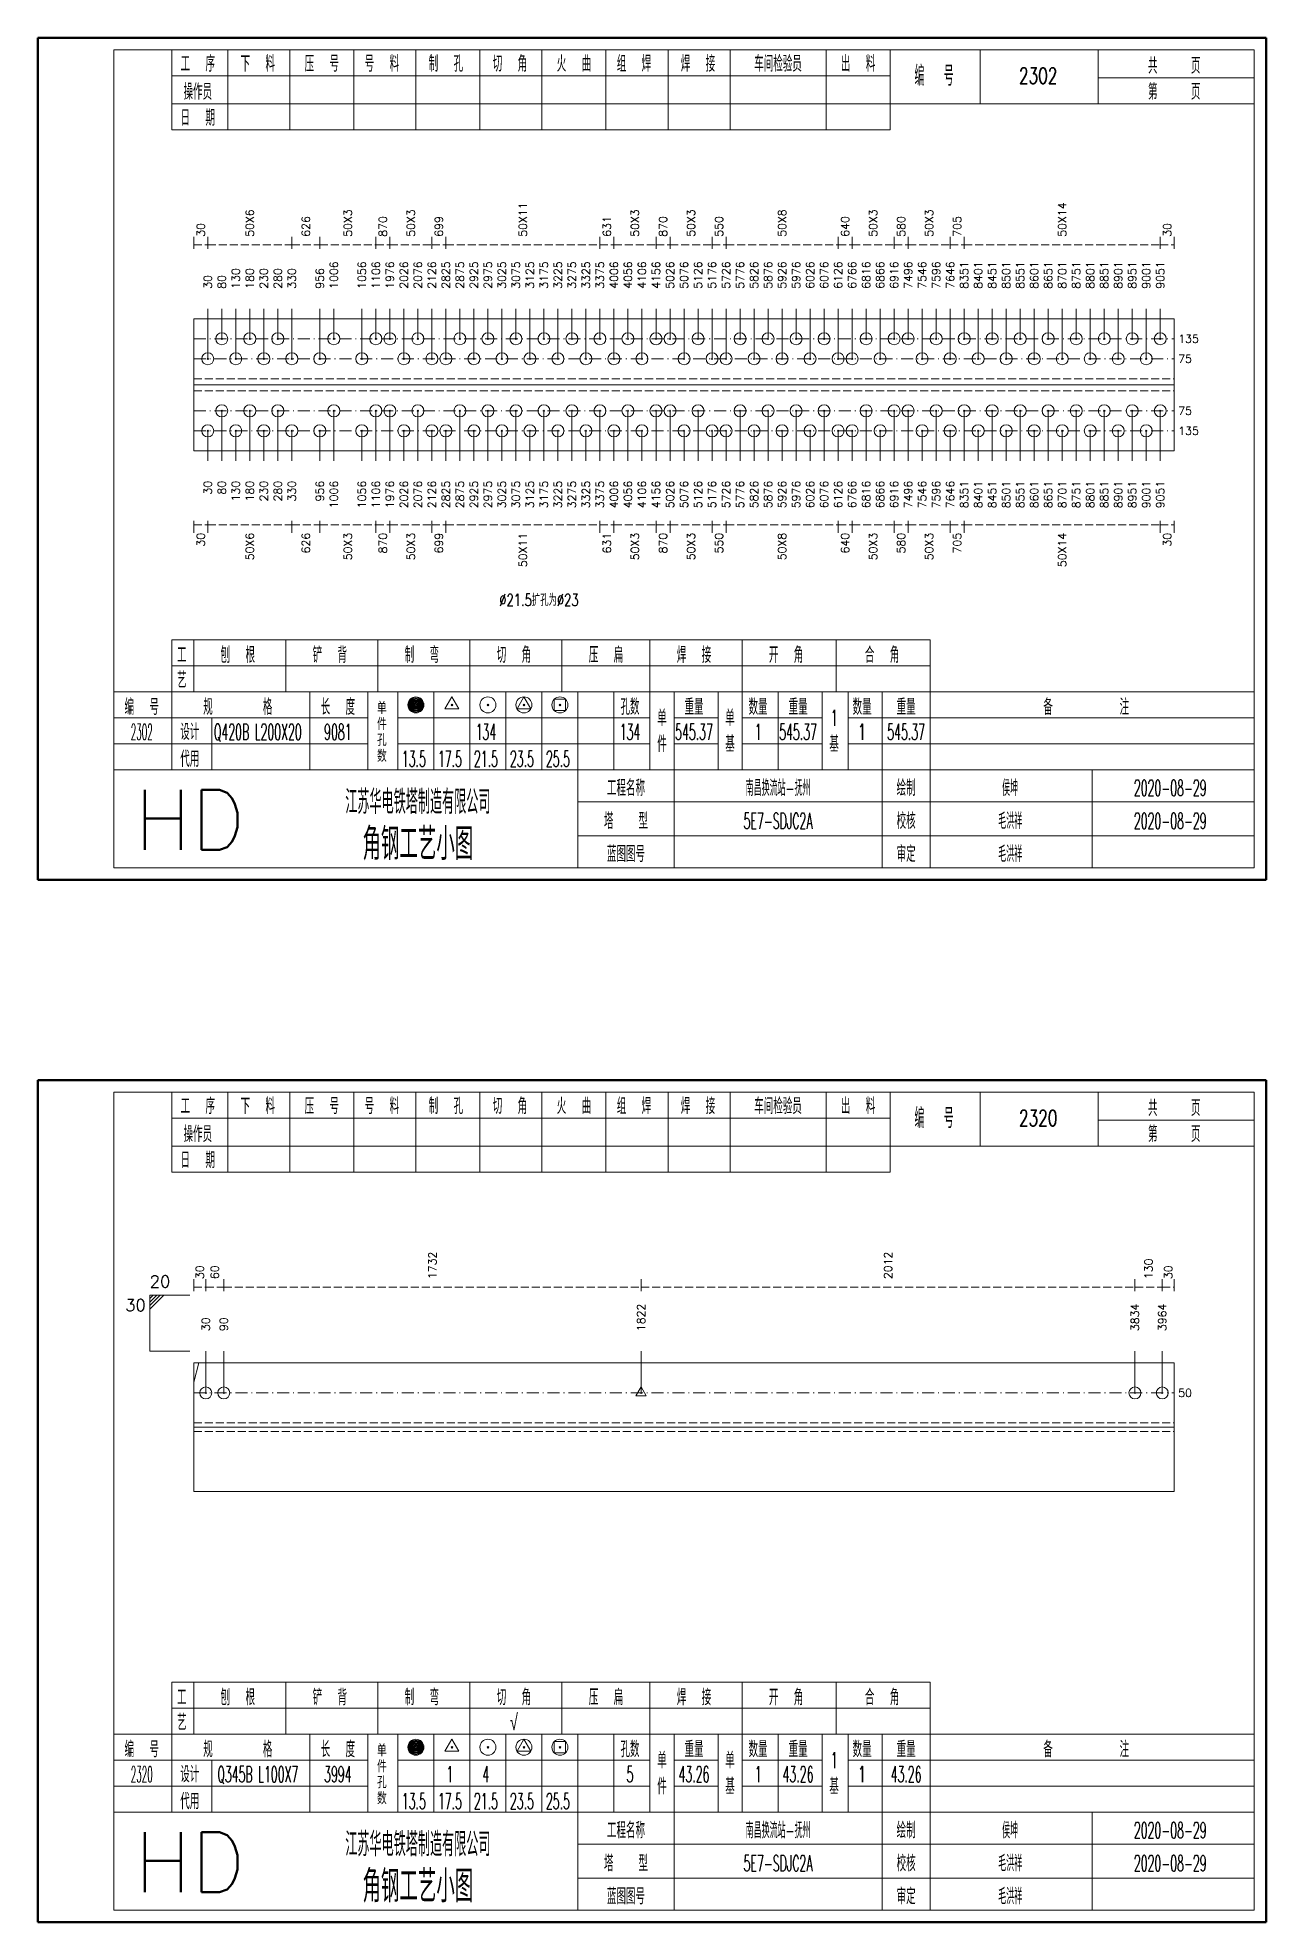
# Model space of a CAD drawing. Extents: x 0 to 5305, y 0 to 1513.
# Drawn here: x 714 to 1021, y 260.5 to 731.5 of the extents above; entities that cross this region are included whole.
import ezdxf
from ezdxf.enums import TextEntityAlignment as Align

# ---------------------------------------------------------------- set-up
doc = ezdxf.new("R2010")
doc.units = 0
doc.header["$MEASUREMENT"] = 0
doc.linetypes.add('一点画线', pattern=[5.2, 3, -1, 0.2, -1])
doc.linetypes.add('虚线', pattern=[2.75, 2, -0.75])
doc.layers.get('0').update_dxf_attribs({"linetype": 'CONTINUOUS', "lineweight": 25})
doc.layers.add('1', color=7, linetype='CONTINUOUS', lineweight=25)
doc.layers.add('4', color=7, linetype='CONTINUOUS', lineweight=25)
doc.styles.get("Standard").update_dxf_attribs({"font": 'simplex.shx', "width": 0.7, "height": 3, "bigfont": 'gbhzfs.shx'})

msp = doc.modelspace()

# ---------------------------------------------------------------- linework, layer by layer
at = {"color": 8, "linetype": 'Continuous', "lineweight": 9}
for p, q in [((753, 678.75), (753, 681.75)), ((756.5, 678.75), (756.5, 681.75)), ((756.5, 678.75), (756.5, 681.75)), ((777.5, 678.75), (777.5, 681.75)), ((777.5, 678.75), (777.5, 681.75)), ((784.5, 678.75), (784.5, 681.75)), ((784.5, 678.75), (784.5, 681.75)), ((798.5, 678.75), (798.5, 681.75)), ((798.5, 678.75), (798.5, 681.75)), ((802, 678.75), (802, 681.75)), ((802, 678.75), (802, 681.75)), ((812.5, 678.75), (812.5, 681.75)), ((812.5, 678.75), (812.5, 681.75)), ((816, 678.75), (816, 681.75)), ((816, 678.75), (816, 681.75)), ((854.5, 678.75), (854.5, 681.75)), ((854.5, 678.75), (854.5, 681.75)), ((858, 678.75), (858, 681.75)), ((858, 678.75), (858, 681.75)), ((868.5, 678.75), (868.5, 681.75)), ((868.5, 678.75), (868.5, 681.75)), ((872, 678.75), (872, 681.75)), ((872, 678.75), (872, 681.75)), ((882.5, 678.75), (882.5, 681.75)), ((882.5, 678.75), (882.5, 681.75)), ((886, 678.75), (886, 681.75)), ((886, 678.75), (886, 681.75)), ((914, 678.75), (914, 681.75)), ((914, 678.75), (914, 681.75)), ((917.5, 678.75), (917.5, 681.75)), ((917.5, 678.75), (917.5, 681.75)), ((928, 678.75), (928, 681.75)), ((928, 678.75), (928, 681.75)), ((931.5, 678.75), (931.5, 681.75)), ((931.5, 678.75), (931.5, 681.75)), ((942, 678.75), (942, 681.75)), ((942, 678.75), (942, 681.75)), ((945.5, 678.75), (945.5, 681.75)), ((945.5, 678.75), (945.5, 681.75)), ((994.5, 678.75), (994.5, 681.75)), ((994.5, 678.75), (994.5, 681.75)), ((998, 678.75), (998, 681.75)), ((753, 610.75), (753, 607.75)), ((756.5, 610.75), (756.5, 607.75)), ((756.5, 610.75), (756.5, 607.75)), ((777.5, 610.75), (777.5, 607.75)), ((777.5, 610.75), (777.5, 607.75)), ((784.5, 610.75), (784.5, 607.75)), ((784.5, 610.75), (784.5, 607.75)), ((798.5, 610.75), (798.5, 607.75)), ((798.5, 610.75), (798.5, 607.75)), ((802, 610.75), (802, 607.75)), ((802, 610.75), (802, 607.75)), ((812.5, 610.75), (812.5, 607.75)), ((812.5, 610.75), (812.5, 607.75)), ((816, 610.75), (816, 607.75)), ((816, 610.75), (816, 607.75)), ((854.5, 610.75), (854.5, 607.75)), ((854.5, 610.75), (854.5, 607.75)), ((858, 610.75), (858, 607.75)), ((858, 610.75), (858, 607.75)), ((868.5, 610.75), (868.5, 607.75)), ((868.5, 610.75), (868.5, 607.75)), ((872, 610.75), (872, 607.75)), ((872, 610.75), (872, 607.75)), ((882.5, 610.75), (882.5, 607.75)), ((882.5, 610.75), (882.5, 607.75)), ((886, 610.75), (886, 607.75)), ((886, 610.75), (886, 607.75)), ((914, 610.75), (914, 607.75)), ((914, 610.75), (914, 607.75)), ((917.5, 610.75), (917.5, 607.75)), ((917.5, 610.75), (917.5, 607.75)), ((928, 610.75), (928, 607.75)), ((928, 610.75), (928, 607.75)), ((931.5, 610.75), (931.5, 607.75)), ((931.5, 610.75), (931.5, 607.75)), ((942, 610.75), (942, 607.75)), ((942, 610.75), (942, 607.75)), ((945.5, 610.75), (945.5, 607.75)), ((945.5, 610.75), (945.5, 607.75)), ((994.5, 610.75), (994.5, 607.75)), ((994.5, 610.75), (994.5, 607.75)), ((998, 610.75), (998, 607.75)), ((753, 418.25), (753, 421.25)), ((756, 418.25), (756, 421.25)), ((756, 418.25), (756, 421.25)), ((760.5, 418.25), (760.5, 421.25)), ((760.5, 418.25), (760.5, 421.25)), ((864.77, 418.25), (864.77, 421.25)), ((864.77, 418.25), (864.77, 421.25)), ((988.19, 418.25), (988.19, 421.25)), ((988.19, 418.25), (988.19, 421.25)), ((995, 418.25), (995, 421.25)), ((995, 418.25), (995, 421.25)), ((998, 418.25), (998, 421.25))]:
    msp.add_line(p, q, dxfattribs=at)
at = {"color": 8, "linetype": '虚线', "lineweight": 9}
for p, q in [((753, 679.75), (756.5, 679.75)), ((756.5, 679.75), (777.5, 679.75)), ((777.5, 679.75), (784.5, 679.75)), ((784.5, 679.75), (798.5, 679.75)), ((798.5, 679.75), (802, 679.75)), ((802, 679.75), (812.5, 679.75)), ((812.5, 679.75), (816, 679.75)), ((816, 679.75), (854.5, 679.75)), ((854.5, 679.75), (858, 679.75)), ((858, 679.75), (868.5, 679.75)), ((868.5, 679.75), (872, 679.75)), ((872, 679.75), (882.5, 679.75)), ((882.5, 679.75), (886, 679.75)), ((886, 679.75), (914, 679.75)), ((914, 679.75), (917.5, 679.75)), ((917.5, 679.75), (928, 679.75)), ((928, 679.75), (931.5, 679.75)), ((931.5, 679.75), (942, 679.75)), ((942, 679.75), (945.5, 679.75)), ((945.5, 679.75), (994.5, 679.75)), ((994.5, 679.75), (998, 679.75)), ((753, 609.75), (756.5, 609.75)), ((756.5, 609.75), (777.5, 609.75)), ((777.5, 609.75), (784.5, 609.75)), ((784.5, 609.75), (798.5, 609.75)), ((798.5, 609.75), (802, 609.75)), ((802, 609.75), (812.5, 609.75)), ((812.5, 609.75), (816, 609.75)), ((816, 609.75), (854.5, 609.75)), ((854.5, 609.75), (858, 609.75)), ((858, 609.75), (868.5, 609.75)), ((868.5, 609.75), (872, 609.75)), ((872, 609.75), (882.5, 609.75)), ((882.5, 609.75), (886, 609.75)), ((886, 609.75), (914, 609.75)), ((914, 609.75), (917.5, 609.75)), ((917.5, 609.75), (928, 609.75)), ((928, 609.75), (931.5, 609.75)), ((931.5, 609.75), (942, 609.75)), ((942, 609.75), (945.5, 609.75)), ((945.5, 609.75), (994.5, 609.75)), ((994.5, 609.75), (998, 609.75)), ((753, 419.25), (756, 419.25)), ((756, 419.25), (760.5, 419.25)), ((760.5, 419.25), (864.77, 419.25)), ((864.77, 419.25), (988.19, 419.25)), ((988.19, 419.25), (995, 419.25)), ((995, 419.25), (998, 419.25))]:
    msp.add_line(p, q, dxfattribs=at)
at = {"color": 7, "linetype": 'Continuous', "lineweight": 18}
for p, q in [((753, 661.25), (753, 628.25)), ((753, 661.25), (998, 661.25)), ((998, 661.25), (998, 628.25)), ((753, 644.75), (998, 644.75)), ((753, 400.3), (753, 368.2)), ((753, 400.3), (998, 400.3)), ((998, 400.3), (998, 368.2)), ((753, 384.25), (998, 384.25))]:
    msp.add_line(p, q, dxfattribs=at)
at = {"color": 7, "linetype": 'Continuous', "lineweight": 13}
for p, q in [((756.5, 651.25), (756.5, 663.75)), ((760, 656.25), (760, 663.75)), ((763.5, 651.25), (763.5, 663.75)), ((767, 656.25), (767, 663.75)), ((770.5, 651.25), (770.5, 663.75)), ((774, 656.25), (774, 663.75)), ((777.5, 651.25), (777.5, 663.75)), ((784.5, 651.25), (784.5, 663.75)), ((788, 656.25), (788, 663.75)), ((795, 651.25), (795, 663.75)), ((798.5, 656.25), (798.5, 663.75)), ((802, 656.25), (802, 663.75)), ((805.5, 651.25), (805.5, 663.75)), ((809, 656.25), (809, 663.75)), ((812.5, 651.25), (812.5, 663.75)), ((816, 651.25), (816, 663.75)), ((819.5, 656.25), (819.5, 663.75)), ((823, 651.25), (823, 663.75)), ((826.5, 656.25), (826.5, 663.75)), ((830, 651.25), (830, 663.75)), ((833.5, 656.25), (833.5, 663.75)), ((837, 651.25), (837, 663.75)), ((840.5, 656.25), (840.5, 663.75)), ((844, 651.25), (844, 663.75)), ((847.5, 656.25), (847.5, 663.75)), ((851, 651.25), (851, 663.75)), ((854.5, 656.25), (854.5, 663.75)), ((858, 651.25), (858, 663.75)), ((861.5, 656.25), (861.5, 663.75)), ((865, 651.25), (865, 663.75)), ((868.5, 656.25), (868.5, 663.75)), ((872, 656.25), (872, 663.75)), ((875.5, 651.25), (875.5, 663.75)), ((879, 656.25), (879, 663.75)), ((882.5, 651.25), (882.5, 663.75)), ((886, 651.25), (886, 663.75)), ((889.5, 656.25), (889.5, 663.75)), ((893, 651.25), (893, 663.75)), ((896.5, 656.25), (896.5, 663.75)), ((900, 651.25), (900, 663.75)), ((903.5, 656.25), (903.5, 663.75)), ((907, 651.25), (907, 663.75)), ((910.5, 656.25), (910.5, 663.75)), ((914, 651.25), (914, 663.75)), ((917.5, 651.25), (917.5, 663.75)), ((921, 656.25), (921, 663.75)), ((924.5, 651.25), (924.5, 663.75)), ((928, 656.25), (928, 663.75)), ((931.5, 656.25), (931.5, 663.75)), ((935, 651.25), (935, 663.75)), ((938.5, 656.25), (938.5, 663.75)), ((942, 651.25), (942, 663.75)), ((945.5, 656.25), (945.5, 663.75)), ((949, 651.25), (949, 663.75)), ((952.5, 656.25), (952.5, 663.75)), ((956, 651.25), (956, 663.75)), ((959.5, 656.25), (959.5, 663.75)), ((963, 651.25), (963, 663.75)), ((966.5, 656.25), (966.5, 663.75)), ((970, 651.25), (970, 663.75)), ((973.5, 656.25), (973.5, 663.75)), ((977, 651.25), (977, 663.75)), ((980.5, 656.25), (980.5, 663.75)), ((984, 651.25), (984, 663.75)), ((987.5, 656.25), (987.5, 663.75)), ((991, 651.25), (991, 663.75)), ((994.5, 656.25), (994.5, 663.75)), ((759.85, 656.1), (760.15, 656.4)), ((760.15, 656.1), (759.85, 656.4)), ((766.85, 656.1), (767.15, 656.4)), ((767.15, 656.1), (766.85, 656.4)), ((773.85, 656.1), (774.15, 656.4)), ((774.15, 656.1), (773.85, 656.4)), ((787.85, 656.1), (788.15, 656.4)), ((788.15, 656.1), (787.85, 656.4)), ((798.35, 656.1), (798.65, 656.4)), ((798.65, 656.1), (798.35, 656.4)), ((801.85, 656.1), (802.15, 656.4)), ((802.15, 656.1), (801.85, 656.4)), ((808.85, 656.1), (809.15, 656.4)), ((809.15, 656.1), (808.85, 656.4)), ((819.35, 656.1), (819.65, 656.4)), ((819.65, 656.1), (819.35, 656.4)), ((826.35, 656.1), (826.65, 656.4)), ((826.65, 656.1), (826.35, 656.4)), ((833.35, 656.1), (833.65, 656.4)), ((833.65, 656.1), (833.35, 656.4)), ((840.35, 656.1), (840.65, 656.4)), ((840.65, 656.1), (840.35, 656.4)), ((847.35, 656.1), (847.65, 656.4)), ((847.65, 656.1), (847.35, 656.4)), ((854.35, 656.1), (854.65, 656.4)), ((854.65, 656.1), (854.35, 656.4)), ((861.35, 656.1), (861.65, 656.4)), ((861.65, 656.1), (861.35, 656.4)), ((868.35, 656.1), (868.65, 656.4)), ((868.65, 656.1), (868.35, 656.4)), ((871.85, 656.1), (872.15, 656.4)), ((872.15, 656.1), (871.85, 656.4)), ((878.85, 656.1), (879.15, 656.4)), ((879.15, 656.1), (878.85, 656.4)), ((889.35, 656.1), (889.65, 656.4)), ((889.65, 656.1), (889.35, 656.4)), ((896.35, 656.1), (896.65, 656.4)), ((896.65, 656.1), (896.35, 656.4)), ((903.35, 656.1), (903.65, 656.4)), ((903.65, 656.1), (903.35, 656.4)), ((910.35, 656.1), (910.65, 656.4)), ((910.65, 656.1), (910.35, 656.4)), ((920.85, 656.1), (921.15, 656.4)), ((921.15, 656.1), (920.85, 656.4)), ((927.85, 656.1), (928.15, 656.4)), ((928.15, 656.1), (927.85, 656.4)), ((931.35, 656.1), (931.65, 656.4)), ((931.65, 656.1), (931.35, 656.4)), ((938.35, 656.1), (938.65, 656.4)), ((938.65, 656.1), (938.35, 656.4)), ((945.35, 656.1), (945.65, 656.4)), ((945.65, 656.1), (945.35, 656.4)), ((952.35, 656.1), (952.65, 656.4)), ((952.65, 656.1), (952.35, 656.4)), ((959.35, 656.1), (959.65, 656.4)), ((959.65, 656.1), (959.35, 656.4)), ((966.35, 656.1), (966.65, 656.4)), ((966.65, 656.1), (966.35, 656.4)), ((973.35, 656.1), (973.65, 656.4)), ((973.65, 656.1), (973.35, 656.4)), ((980.35, 656.1), (980.65, 656.4)), ((980.65, 656.1), (980.35, 656.4)), ((987.35, 656.1), (987.65, 656.4)), ((987.65, 656.1), (987.35, 656.4)), ((994.35, 656.1), (994.65, 656.4)), ((994.65, 656.1), (994.35, 656.4)), ((756.35, 651.1), (756.65, 651.4)), ((756.65, 651.1), (756.35, 651.4)), ((763.35, 651.1), (763.65, 651.4)), ((763.65, 651.1), (763.35, 651.4)), ((770.35, 651.1), (770.65, 651.4)), ((770.65, 651.1), (770.35, 651.4)), ((777.35, 651.1), (777.65, 651.4)), ((777.65, 651.1), (777.35, 651.4)), ((784.35, 651.1), (784.65, 651.4)), ((784.65, 651.1), (784.35, 651.4)), ((794.85, 651.1), (795.15, 651.4)), ((795.15, 651.1), (794.85, 651.4)), ((805.35, 651.1), (805.65, 651.4)), ((805.65, 651.1), (805.35, 651.4)), ((812.35, 651.1), (812.65, 651.4)), ((812.65, 651.1), (812.35, 651.4)), ((815.85, 651.1), (816.15, 651.4)), ((816.15, 651.1), (815.85, 651.4)), ((822.85, 651.1), (823.15, 651.4)), ((823.15, 651.1), (822.85, 651.4)), ((829.85, 651.1), (830.15, 651.4)), ((830.15, 651.1), (829.85, 651.4)), ((836.85, 651.1), (837.15, 651.4)), ((837.15, 651.1), (836.85, 651.4)), ((843.85, 651.1), (844.15, 651.4)), ((844.15, 651.1), (843.85, 651.4)), ((850.85, 651.1), (851.15, 651.4)), ((851.15, 651.1), (850.85, 651.4)), ((857.85, 651.1), (858.15, 651.4)), ((858.15, 651.1), (857.85, 651.4)), ((864.85, 651.1), (865.15, 651.4)), ((865.15, 651.1), (864.85, 651.4)), ((875.35, 651.1), (875.65, 651.4)), ((875.65, 651.1), (875.35, 651.4)), ((882.35, 651.1), (882.65, 651.4)), ((882.65, 651.1), (882.35, 651.4)), ((885.85, 651.1), (886.15, 651.4)), ((886.15, 651.1), (885.85, 651.4)), ((892.85, 651.1), (893.15, 651.4)), ((893.15, 651.1), (892.85, 651.4)), ((899.85, 651.1), (900.15, 651.4)), ((900.15, 651.1), (899.85, 651.4)), ((906.85, 651.1), (907.15, 651.4)), ((907.15, 651.1), (906.85, 651.4)), ((913.85, 651.1), (914.15, 651.4)), ((914.15, 651.1), (913.85, 651.4)), ((917.35, 651.1), (917.65, 651.4)), ((917.65, 651.1), (917.35, 651.4)), ((924.35, 651.1), (924.65, 651.4)), ((924.65, 651.1), (924.35, 651.4)), ((934.85, 651.1), (935.15, 651.4)), ((935.15, 651.1), (934.85, 651.4)), ((941.85, 651.1), (942.15, 651.4)), ((942.15, 651.1), (941.85, 651.4)), ((948.85, 651.1), (949.15, 651.4)), ((949.15, 651.1), (948.85, 651.4)), ((955.85, 651.1), (956.15, 651.4)), ((956.15, 651.1), (955.85, 651.4)), ((962.85, 651.1), (963.15, 651.4)), ((963.15, 651.1), (962.85, 651.4)), ((969.85, 651.1), (970.15, 651.4)), ((970.15, 651.1), (969.85, 651.4)), ((976.85, 651.1), (977.15, 651.4)), ((977.15, 651.1), (976.85, 651.4)), ((983.85, 651.1), (984.15, 651.4)), ((984.15, 651.1), (983.85, 651.4)), ((990.85, 651.1), (991.15, 651.4)), ((991.15, 651.1), (990.85, 651.4)), ((760, 638.25), (760, 625.75)), ((767, 638.25), (767, 625.75)), ((774, 638.25), (774, 625.75)), ((788, 638.25), (788, 625.75)), ((798.5, 638.25), (798.5, 625.75)), ((802, 638.25), (802, 625.75)), ((809, 638.25), (809, 625.75)), ((819.5, 638.25), (819.5, 625.75)), ((826.5, 638.25), (826.5, 625.75)), ((833.5, 638.25), (833.5, 625.75)), ((840.5, 638.25), (840.5, 625.75)), ((847.5, 638.25), (847.5, 625.75)), ((854.5, 638.25), (854.5, 625.75)), ((861.5, 638.25), (861.5, 625.75)), ((868.5, 638.25), (868.5, 625.75)), ((872, 638.25), (872, 625.75)), ((879, 638.25), (879, 625.75)), ((889.5, 638.25), (889.5, 625.75)), ((896.5, 638.25), (896.5, 625.75)), ((903.5, 638.25), (903.5, 625.75)), ((910.5, 638.25), (910.5, 625.75)), ((921, 638.25), (921, 625.75)), ((928, 638.25), (928, 625.75)), ((931.5, 638.25), (931.5, 625.75)), ((938.5, 638.25), (938.5, 625.75)), ((945.5, 638.25), (945.5, 625.75)), ((952.5, 638.25), (952.5, 625.75)), ((959.5, 638.25), (959.5, 625.75)), ((966.5, 638.25), (966.5, 625.75)), ((973.5, 638.25), (973.5, 625.75)), ((980.5, 638.25), (980.5, 625.75)), ((987.5, 638.25), (987.5, 625.75)), ((994.5, 638.25), (994.5, 625.75)), ((756.5, 633.25), (756.5, 625.75)), ((763.5, 633.25), (763.5, 625.75)), ((770.5, 633.25), (770.5, 625.75)), ((777.5, 633.25), (777.5, 625.75)), ((784.5, 633.25), (784.5, 625.75)), ((795, 633.25), (795, 625.75)), ((805.5, 633.25), (805.5, 625.75)), ((812.5, 633.25), (812.5, 625.75)), ((816, 633.25), (816, 625.75)), ((823, 633.25), (823, 625.75)), ((830, 633.25), (830, 625.75)), ((837, 633.25), (837, 625.75)), ((844, 633.25), (844, 625.75)), ((851, 633.25), (851, 625.75)), ((858, 633.25), (858, 625.75)), ((865, 633.25), (865, 625.75)), ((875.5, 633.25), (875.5, 625.75)), ((882.5, 633.25), (882.5, 625.75)), ((886, 633.25), (886, 625.75)), ((893, 633.25), (893, 625.75)), ((900, 633.25), (900, 625.75)), ((907, 633.25), (907, 625.75)), ((914, 633.25), (914, 625.75)), ((917.5, 633.25), (917.5, 625.75)), ((924.5, 633.25), (924.5, 625.75)), ((935, 633.25), (935, 625.75)), ((942, 633.25), (942, 625.75)), ((949, 633.25), (949, 625.75)), ((956, 633.25), (956, 625.75)), ((963, 633.25), (963, 625.75)), ((970, 633.25), (970, 625.75)), ((977, 633.25), (977, 625.75)), ((984, 633.25), (984, 625.75)), ((991, 633.25), (991, 625.75)), ((742, 417.25), (752, 417.25)), ((742, 403.25), (742, 417.25)), ((742.88, 417.25), (742, 416.38)), ((743.75, 417.25), (742, 415.5)), ((744.62, 417.25), (742, 414.62)), ((745.5, 417.25), (742, 413.75)), ((742, 403.25), (752, 403.25)), ((756, 392.8), (756, 403.25)), ((760.5, 392.8), (760.5, 403.25)), ((864.77, 392.8), (864.77, 403.25)), ((988.19, 392.8), (988.19, 403.25)), ((995, 392.8), (995, 403.25)), ((753, 395.49), (754.23, 400.3)), ((755.85, 392.65), (756.15, 392.95)), ((756.15, 392.65), (755.85, 392.95)), ((760.35, 392.65), (760.65, 392.95)), ((760.65, 392.65), (760.35, 392.95)), ((864.77, 394.3), (863.47, 392.05)), ((863.47, 392.05), (866.06, 392.05)), ((864.62, 392.65), (864.92, 392.95)), ((864.92, 392.65), (864.62, 392.95)), ((866.06, 392.05), (864.77, 394.3)), ((988.04, 392.65), (988.34, 392.95)), ((988.34, 392.65), (988.04, 392.95)), ((994.85, 392.65), (995.15, 392.95)), ((995.15, 392.65), (994.85, 392.95))]:
    msp.add_line(p, q, dxfattribs=at)
at = {"color": 3, "linetype": '一点画线', "lineweight": 13}
for p, q in [((753, 656.25), (998, 656.25)), ((753, 651.25), (998, 651.25)), ((753, 638.25), (998, 638.25)), ((753, 633.25), (998, 633.25)), ((753, 392.8), (998, 392.8))]:
    msp.add_line(p, q, dxfattribs=at)
at = {"color": 1, "linetype": '虚线', "lineweight": 18}
for p, q in [((753, 646.25), (998, 646.25)), ((753, 643.25), (998, 643.25)), ((753, 385.3), (998, 385.3)), ((753, 383.2), (998, 383.2))]:
    msp.add_line(p, q, dxfattribs=at)
at = {"color": 7, "linetype": 'Continuous', "lineweight": 13}
for centre in [(760, 656.25), (767, 656.25), (774, 656.25), (788, 656.25), (798.5, 656.25), (802, 656.25), (809, 656.25), (819.5, 656.25), (826.5, 656.25), (833.5, 656.25), (840.5, 656.25), (847.5, 656.25), (854.5, 656.25), (861.5, 656.25), (868.5, 656.25), (872, 656.25), (879, 656.25), (889.5, 656.25), (896.5, 656.25), (903.5, 656.25), (910.5, 656.25), (921, 656.25), (928, 656.25), (931.5, 656.25), (938.5, 656.25), (945.5, 656.25), (952.5, 656.25), (959.5, 656.25), (966.5, 656.25), (973.5, 656.25), (980.5, 656.25), (987.5, 656.25), (994.5, 656.25), (756.5, 651.25), (763.5, 651.25), (770.5, 651.25), (777.5, 651.25), (784.5, 651.25), (795, 651.25), (805.5, 651.25), (812.5, 651.25), (816, 651.25), (823, 651.25), (830, 651.25), (837, 651.25), (844, 651.25), (851, 651.25), (858, 651.25), (865, 651.25), (875.5, 651.25), (882.5, 651.25), (886, 651.25), (893, 651.25), (900, 651.25), (907, 651.25), (914, 651.25), (917.5, 651.25), (924.5, 651.25), (935, 651.25), (942, 651.25), (949, 651.25), (956, 651.25), (963, 651.25), (970, 651.25), (977, 651.25), (984, 651.25), (991, 651.25), (756, 392.8), (760.5, 392.8), (988.19, 392.8), (995, 392.8)]:
    msp.add_circle(centre, 1.5, dxfattribs=at)
at = {"layer": '1', "color": 7, "linetype": 'Continuous', "lineweight": 13}
for p, q in [((759.85, 638.1), (760.15, 638.4)), ((760.15, 638.1), (759.85, 638.4)), ((766.85, 638.1), (767.15, 638.4)), ((767.15, 638.1), (766.85, 638.4)), ((773.85, 638.1), (774.15, 638.4)), ((774.15, 638.1), (773.85, 638.4)), ((787.85, 638.1), (788.15, 638.4)), ((788.15, 638.1), (787.85, 638.4)), ((798.35, 638.1), (798.65, 638.4)), ((798.65, 638.1), (798.35, 638.4)), ((801.85, 638.1), (802.15, 638.4)), ((802.15, 638.1), (801.85, 638.4)), ((808.85, 638.1), (809.15, 638.4)), ((809.15, 638.1), (808.85, 638.4)), ((819.35, 638.1), (819.65, 638.4)), ((819.65, 638.1), (819.35, 638.4)), ((826.35, 638.1), (826.65, 638.4)), ((826.65, 638.1), (826.35, 638.4)), ((833.35, 638.1), (833.65, 638.4)), ((833.65, 638.1), (833.35, 638.4)), ((840.35, 638.1), (840.65, 638.4)), ((840.65, 638.1), (840.35, 638.4)), ((847.35, 638.1), (847.65, 638.4)), ((847.65, 638.1), (847.35, 638.4)), ((854.35, 638.1), (854.65, 638.4)), ((854.65, 638.1), (854.35, 638.4)), ((861.35, 638.1), (861.65, 638.4)), ((861.65, 638.1), (861.35, 638.4)), ((868.35, 638.1), (868.65, 638.4)), ((868.65, 638.1), (868.35, 638.4)), ((871.85, 638.1), (872.15, 638.4)), ((872.15, 638.1), (871.85, 638.4)), ((878.85, 638.1), (879.15, 638.4)), ((879.15, 638.1), (878.85, 638.4)), ((889.35, 638.1), (889.65, 638.4)), ((889.65, 638.1), (889.35, 638.4)), ((896.35, 638.1), (896.65, 638.4)), ((896.65, 638.1), (896.35, 638.4)), ((903.35, 638.1), (903.65, 638.4)), ((903.65, 638.1), (903.35, 638.4)), ((910.35, 638.1), (910.65, 638.4)), ((910.65, 638.1), (910.35, 638.4)), ((920.85, 638.1), (921.15, 638.4)), ((921.15, 638.1), (920.85, 638.4)), ((927.85, 638.1), (928.15, 638.4)), ((928.15, 638.1), (927.85, 638.4)), ((931.35, 638.1), (931.65, 638.4)), ((931.65, 638.1), (931.35, 638.4)), ((938.35, 638.1), (938.65, 638.4)), ((938.65, 638.1), (938.35, 638.4)), ((945.35, 638.1), (945.65, 638.4)), ((945.65, 638.1), (945.35, 638.4)), ((952.35, 638.1), (952.65, 638.4)), ((952.65, 638.1), (952.35, 638.4)), ((959.35, 638.1), (959.65, 638.4)), ((959.65, 638.1), (959.35, 638.4)), ((966.35, 638.1), (966.65, 638.4)), ((966.65, 638.1), (966.35, 638.4)), ((973.35, 638.1), (973.65, 638.4)), ((973.65, 638.1), (973.35, 638.4)), ((980.35, 638.1), (980.65, 638.4)), ((980.65, 638.1), (980.35, 638.4)), ((987.35, 638.1), (987.65, 638.4)), ((987.65, 638.1), (987.35, 638.4)), ((994.35, 638.1), (994.65, 638.4)), ((994.65, 638.1), (994.35, 638.4)), ((756.35, 633.1), (756.65, 633.4)), ((756.65, 633.1), (756.35, 633.4)), ((763.35, 633.1), (763.65, 633.4)), ((763.65, 633.1), (763.35, 633.4)), ((770.35, 633.1), (770.65, 633.4)), ((770.65, 633.1), (770.35, 633.4)), ((777.35, 633.1), (777.65, 633.4)), ((777.65, 633.1), (777.35, 633.4)), ((784.35, 633.1), (784.65, 633.4)), ((784.65, 633.1), (784.35, 633.4)), ((794.85, 633.1), (795.15, 633.4)), ((795.15, 633.1), (794.85, 633.4)), ((805.35, 633.1), (805.65, 633.4)), ((805.65, 633.1), (805.35, 633.4)), ((812.35, 633.1), (812.65, 633.4)), ((812.65, 633.1), (812.35, 633.4)), ((815.85, 633.1), (816.15, 633.4)), ((816.15, 633.1), (815.85, 633.4)), ((822.85, 633.1), (823.15, 633.4)), ((823.15, 633.1), (822.85, 633.4)), ((829.85, 633.1), (830.15, 633.4)), ((830.15, 633.1), (829.85, 633.4)), ((836.85, 633.1), (837.15, 633.4)), ((837.15, 633.1), (836.85, 633.4)), ((843.85, 633.1), (844.15, 633.4)), ((844.15, 633.1), (843.85, 633.4)), ((850.85, 633.1), (851.15, 633.4)), ((851.15, 633.1), (850.85, 633.4)), ((857.85, 633.1), (858.15, 633.4)), ((858.15, 633.1), (857.85, 633.4)), ((864.85, 633.1), (865.15, 633.4)), ((865.15, 633.1), (864.85, 633.4)), ((875.35, 633.1), (875.65, 633.4)), ((875.65, 633.1), (875.35, 633.4)), ((882.35, 633.1), (882.65, 633.4)), ((882.65, 633.1), (882.35, 633.4)), ((885.85, 633.1), (886.15, 633.4)), ((886.15, 633.1), (885.85, 633.4)), ((892.85, 633.1), (893.15, 633.4)), ((893.15, 633.1), (892.85, 633.4)), ((899.85, 633.1), (900.15, 633.4)), ((900.15, 633.1), (899.85, 633.4)), ((906.85, 633.1), (907.15, 633.4)), ((907.15, 633.1), (906.85, 633.4)), ((913.85, 633.1), (914.15, 633.4)), ((914.15, 633.1), (913.85, 633.4)), ((917.35, 633.1), (917.65, 633.4)), ((917.65, 633.1), (917.35, 633.4)), ((924.35, 633.1), (924.65, 633.4)), ((924.65, 633.1), (924.35, 633.4)), ((934.85, 633.1), (935.15, 633.4)), ((935.15, 633.1), (934.85, 633.4)), ((941.85, 633.1), (942.15, 633.4)), ((942.15, 633.1), (941.85, 633.4)), ((948.85, 633.1), (949.15, 633.4)), ((949.15, 633.1), (948.85, 633.4)), ((955.85, 633.1), (956.15, 633.4)), ((956.15, 633.1), (955.85, 633.4)), ((962.85, 633.1), (963.15, 633.4)), ((963.15, 633.1), (962.85, 633.4)), ((969.85, 633.1), (970.15, 633.4)), ((970.15, 633.1), (969.85, 633.4)), ((976.85, 633.1), (977.15, 633.4)), ((977.15, 633.1), (976.85, 633.4)), ((983.85, 633.1), (984.15, 633.4)), ((984.15, 633.1), (983.85, 633.4)), ((990.85, 633.1), (991.15, 633.4)), ((991.15, 633.1), (990.85, 633.4))]:
    msp.add_line(p, q, dxfattribs=at)
at = {"layer": '1', "color": 7, "linetype": 'Continuous', "lineweight": 18}
for p, q in [((753, 628.25), (998, 628.25)), ((753, 368.2), (998, 368.2))]:
    msp.add_line(p, q, dxfattribs=at)
at = {"layer": '1', "color": 7, "linetype": 'Continuous', "lineweight": 13}
for centre in [(760, 638.25), (767, 638.25), (774, 638.25), (788, 638.25), (798.5, 638.25), (802, 638.25), (809, 638.25), (819.5, 638.25), (826.5, 638.25), (833.5, 638.25), (840.5, 638.25), (847.5, 638.25), (854.5, 638.25), (861.5, 638.25), (868.5, 638.25), (872, 638.25), (879, 638.25), (889.5, 638.25), (896.5, 638.25), (903.5, 638.25), (910.5, 638.25), (921, 638.25), (928, 638.25), (931.5, 638.25), (938.5, 638.25), (945.5, 638.25), (952.5, 638.25), (959.5, 638.25), (966.5, 638.25), (973.5, 638.25), (980.5, 638.25), (987.5, 638.25), (994.5, 638.25), (756.5, 633.25), (763.5, 633.25), (770.5, 633.25), (777.5, 633.25), (784.5, 633.25), (795, 633.25), (805.5, 633.25), (812.5, 633.25), (816, 633.25), (823, 633.25), (830, 633.25), (837, 633.25), (844, 633.25), (851, 633.25), (858, 633.25), (865, 633.25), (875.5, 633.25), (882.5, 633.25), (886, 633.25), (893, 633.25), (900, 633.25), (907, 633.25), (914, 633.25), (917.5, 633.25), (924.5, 633.25), (935, 633.25), (942, 633.25), (949, 633.25), (956, 633.25), (963, 633.25), (970, 633.25), (977, 633.25), (984, 633.25), (991, 633.25)]:
    msp.add_circle(centre, 1.5, dxfattribs=at)
at = {"layer": '4', "color": 1, "linetype": 'Continuous', "lineweight": 50}
for p, q in [((1021, 731.5), (714, 731.5)), ((714, 731.5), (714, 521)), ((1021, 521), (1021, 731.5)), ((714, 521), (1021, 521)), ((1021, 471), (714, 471)), ((714, 471), (714, 260.5)), ((1021, 260.5), (1021, 471)), ((714, 260.5), (1021, 260.5))]:
    msp.add_line(p, q, dxfattribs=at)
at = {"layer": '4', "color": 1, "linetype": 'Continuous', "lineweight": 18}
for p, q in [((1018, 728.5), (733, 728.5)), ((733, 728.5), (733, 524)), ((747.5, 728.5), (747.5, 708.5)), ((761.5, 728.5), (761.5, 708.5)), ((777, 728.5), (777, 708.5)), ((793, 728.5), (793, 708.5)), ((808.5, 728.5), (808.5, 708.5)), ((824.5, 728.5), (824.5, 708.5)), ((840, 728.5), (840, 708.5)), ((856, 728.5), (856, 708.5)), ((871.5, 728.5), (871.5, 708.5)), ((887, 728.5), (887, 708.5)), ((911, 728.5), (911, 708.5)), ((927, 728.5), (927, 708.5)), ((949.5, 728.5), (949.5, 715)), ((979, 728.5), (979, 715)), ((1018, 524), (1018, 728.5)), ((747.5, 722), (927, 722)), ((979, 721.5), (1018, 721.5)), ((747.5, 715), (1018, 715)), ((747.5, 708.5), (927, 708.5)), ((747.5, 581), (937, 581)), ((747.5, 581), (747.5, 568)), ((753, 581), (753, 568)), ((776, 581), (776, 568)), ((799, 581), (799, 568)), ((822, 581), (822, 568)), ((845, 581), (845, 568)), ((867, 581), (867, 568)), ((890, 581), (890, 568)), ((913.5, 581), (913.5, 568)), ((937, 581), (937, 568)), ((747.5, 574.5), (937, 574.5)), ((733, 568), (1018, 568)), ((747.5, 568), (747.5, 548.5)), ((782, 568), (782, 548.5)), ((796.5, 568), (796.5, 548.5)), ((804, 568), (804, 548.5)), ((813, 568), (813, 548.5)), ((822, 568), (822, 548.5)), ((831, 568), (831, 548.5)), ((840, 568), (840, 548.5)), ((849, 568), (849, 548.5)), ((858, 568), (858, 548.5)), ((867, 568), (867, 548.5)), ((873, 568), (873, 548.5)), ((884, 568), (884, 548.5)), ((890, 568), (890, 548.5)), ((899, 568), (899, 548.5)), ((910, 568), (910, 548.5)), ((916.5, 568), (916.5, 548.5)), ((925, 568), (925, 548.5)), ((937, 568), (937, 548.5)), ((733, 561.5), (796.5, 561.5)), ((757.5, 561.5), (757.5, 548.5)), ((804, 561.5), (867, 561.5)), ((873, 561.5), (884, 561.5)), ((890, 561.5), (910, 561.5)), ((916.5, 561.5), (1018, 561.5)), ((733, 555), (796.5, 555)), ((804, 555), (867, 555)), ((873, 555), (884, 555)), ((890, 555), (910, 555)), ((916.5, 555), (1018, 555)), ((733, 548.5), (1018, 548.5)), ((849, 548.5), (849, 524)), ((873, 548.5), (873, 524)), ((925, 548.5), (925, 524)), ((937, 548.5), (937, 524)), ((977.5, 548.5), (977.5, 524)), ((849, 540.5), (1018, 540.5)), ((849, 532), (1018, 532)), ((733, 524), (1018, 524)), ((1018, 468), (733, 468)), ((733, 468), (733, 263.5)), ((747.5, 468), (747.5, 448)), ((761.5, 468), (761.5, 448)), ((777, 468), (777, 448)), ((793, 468), (793, 448)), ((808.5, 468), (808.5, 448)), ((824.5, 468), (824.5, 448)), ((840, 468), (840, 448)), ((856, 468), (856, 448)), ((871.5, 468), (871.5, 448)), ((887, 468), (887, 448)), ((911, 468), (911, 448)), ((927, 468), (927, 448)), ((949.5, 468), (949.5, 454.5)), ((979, 468), (979, 454.5)), ((1018, 263.5), (1018, 468)), ((747.5, 461.5), (927, 461.5)), ((979, 461), (1018, 461)), ((747.5, 454.5), (1018, 454.5)), ((747.5, 448), (927, 448)), ((747.5, 320.5), (937, 320.5)), ((747.5, 320.5), (747.5, 307.5)), ((753, 320.5), (753, 307.5)), ((776, 320.5), (776, 307.5)), ((799, 320.5), (799, 307.5)), ((822, 320.5), (822, 307.5)), ((845, 320.5), (845, 307.5)), ((867, 320.5), (867, 307.5)), ((890, 320.5), (890, 307.5)), ((913.5, 320.5), (913.5, 307.5)), ((937, 320.5), (937, 307.5)), ((747.5, 314), (937, 314)), ((733, 307.5), (1018, 307.5)), ((747.5, 307.5), (747.5, 288)), ((782, 307.5), (782, 288)), ((796.5, 307.5), (796.5, 288)), ((804, 307.5), (804, 288)), ((813, 307.5), (813, 288)), ((822, 307.5), (822, 288)), ((831, 307.5), (831, 288)), ((840, 307.5), (840, 288)), ((849, 307.5), (849, 288)), ((858, 307.5), (858, 288)), ((867, 307.5), (867, 288)), ((873, 307.5), (873, 288)), ((884, 307.5), (884, 288)), ((890, 307.5), (890, 288)), ((899, 307.5), (899, 288)), ((910, 307.5), (910, 288)), ((916.5, 307.5), (916.5, 288)), ((925, 307.5), (925, 288)), ((937, 307.5), (937, 288)), ((733, 301), (796.5, 301)), ((757.5, 301), (757.5, 288)), ((804, 301), (867, 301)), ((873, 301), (884, 301)), ((890, 301), (910, 301)), ((916.5, 301), (1018, 301)), ((733, 294.5), (796.5, 294.5)), ((804, 294.5), (867, 294.5)), ((873, 294.5), (884, 294.5)), ((890, 294.5), (910, 294.5)), ((916.5, 294.5), (1018, 294.5)), ((733, 288), (1018, 288)), ((849, 288), (849, 263.5)), ((873, 288), (873, 263.5)), ((925, 288), (925, 263.5)), ((937, 288), (937, 263.5)), ((977.5, 288), (977.5, 263.5)), ((849, 280), (1018, 280)), ((849, 271.5), (1018, 271.5)), ((733, 263.5), (1018, 263.5))]:
    msp.add_line(p, q, dxfattribs=at)
at = {"layer": '4', "color": 7, "linetype": 'Continuous', "lineweight": 13}
for p, q in [((817.5, 566.75), (815.77, 563.75)), ((819.23, 563.75), (817.5, 566.75)), ((835.5, 566.75), (833.77, 563.75)), ((837.23, 563.75), (835.5, 566.75)), ((843.09, 563.34), (843.09, 566.16)), ((843.09, 566.16), (845.91, 566.16)), ((845.91, 566.16), (845.91, 563.34)), ((815.77, 563.75), (819.23, 563.75)), ((817.3, 564.55), (817.7, 564.95)), ((817.7, 564.55), (817.3, 564.95)), ((826.3, 564.55), (826.7, 564.95)), ((826.7, 564.55), (826.3, 564.95)), ((833.77, 563.75), (837.23, 563.75)), ((835.3, 564.55), (835.7, 564.95)), ((835.7, 564.55), (835.3, 564.95)), ((845.91, 563.34), (843.09, 563.34)), ((844.3, 564.55), (844.7, 564.95)), ((844.7, 564.55), (844.3, 564.95)), ((817.5, 306.25), (815.77, 303.25)), ((819.23, 303.25), (817.5, 306.25)), ((835.5, 306.25), (833.77, 303.25)), ((837.23, 303.25), (835.5, 306.25)), ((815.77, 303.25), (819.23, 303.25)), ((817.3, 304.05), (817.7, 304.45)), ((817.7, 304.05), (817.3, 304.45)), ((826.3, 304.05), (826.7, 304.45)), ((826.7, 304.05), (826.3, 304.45)), ((833.77, 303.25), (837.23, 303.25)), ((835.3, 304.05), (835.7, 304.45)), ((835.7, 304.05), (835.3, 304.45)), ((843.09, 302.84), (843.09, 305.66)), ((843.09, 305.66), (845.91, 305.66)), ((845.91, 302.84), (843.09, 302.84)), ((844.3, 304.05), (844.7, 304.45)), ((844.7, 304.05), (844.3, 304.45)), ((845.91, 305.66), (845.91, 302.84))]:
    msp.add_line(p, q, dxfattribs=at)
for centre, radius in [((808.5, 564.75), 2), ((808.5, 564.75), 1.8), ((808.5, 564.75), 1.6), ((808.5, 564.75), 1.4), ((808.5, 564.75), 1.2), ((808.5, 564.75), 1), ((808.5, 564.75), 0.8), ((808.5, 564.75), 0.6), ((826.5, 564.75), 2), ((835.5, 564.75), 2), ((844.5, 564.75), 2), ((808.5, 564.75), 0.4), ((808.5, 564.75), 0.2), ((808.5, 304.25), 2), ((826.5, 304.25), 2), ((835.5, 304.25), 2), ((844.5, 304.25), 2), ((808.5, 304.25), 1.8), ((808.5, 304.25), 1.6), ((808.5, 304.25), 1.4), ((808.5, 304.25), 1.2), ((808.5, 304.25), 1), ((808.5, 304.25), 0.8), ((808.5, 304.25), 0.6), ((808.5, 304.25), 0.4), ((808.5, 304.25), 0.2)]:
    msp.add_circle(centre, radius, dxfattribs=at)

# ---------------------------------------------------------------- texts
at = {"color": 8, "linetype": 'Continuous', "lineweight": 9}
for s, p in [('50X6', (767, 681.75)), ('50X3', (791.5, 681.75)), ('50X3', (807.25, 681.75)), ('50X11', (835.25, 681.75)), ('50X3', (863.25, 681.75)), ('50X3', (877.25, 681.75)), ('50X8', (900, 681.75)), ('50X3', (922.75, 681.75)), ('50X3', (936.75, 681.75)), ('50X14', (970, 681.75)), ('30', (754.75, 681.75)), ('626', (781, 681.75)), ('870', (800.25, 681.75)), ('699', (814.25, 681.75)), ('631', (856.25, 681.75)), ('870', (870.25, 681.75)), ('550', (884.25, 681.75)), ('640', (915.75, 681.75)), ('580', (929.75, 681.75)), ('705', (943.75, 681.75)), ('30', (996.25, 681.75)), ('30', (754.5, 421.25)), ('60', (758.25, 421.25)), ('1732', (812.63, 421.25)), ('2012', (926.48, 421.25)), ('130', (991.59, 421.25)), ('30', (996.5, 421.25))]:
    msp.add_text(s, height=2, rotation=90, dxfattribs=at).set_placement(p, align=Align.MIDDLE_LEFT)
at = {"color": 7, "linetype": 'Continuous', "lineweight": 13}
for s, p in [('130', (763.5, 668.75)), ('180', (767, 668.75)), ('230', (770.5, 668.75)), ('280', (774, 668.75)), ('330', (777.5, 668.75)), ('956', (784.5, 668.75)), ('1006', (788, 668.75)), ('1056', (795, 668.75)), ('1106', (798.5, 668.75)), ('1976', (802, 668.75)), ('2026', (805.5, 668.75)), ('2076', (809, 668.75)), ('2126', (812.5, 668.75)), ('2825', (816, 668.75)), ('2875', (819.5, 668.75)), ('2925', (823, 668.75)), ('2975', (826.5, 668.75)), ('3025', (830, 668.75)), ('3075', (833.5, 668.75)), ('3125', (837, 668.75)), ('3175', (840.5, 668.75)), ('3225', (844, 668.75)), ('3275', (847.5, 668.75)), ('3325', (851, 668.75)), ('3375', (854.5, 668.75)), ('4006', (858, 668.75)), ('4056', (861.5, 668.75)), ('4106', (865, 668.75)), ('4156', (868.5, 668.75)), ('5026', (872, 668.75)), ('5076', (875.5, 668.75)), ('5126', (879, 668.75)), ('5176', (882.5, 668.75)), ('5726', (886, 668.75)), ('5776', (889.5, 668.75)), ('5826', (893, 668.75)), ('5876', (896.5, 668.75)), ('5926', (900, 668.75)), ('5976', (903.5, 668.75)), ('6026', (907, 668.75)), ('6076', (910.5, 668.75)), ('6126', (914, 668.75)), ('6766', (917.5, 668.75)), ('6816', (921, 668.75)), ('6866', (924.5, 668.75)), ('6916', (928, 668.75)), ('7496', (931.5, 668.75)), ('7546', (935, 668.75)), ('7596', (938.5, 668.75)), ('7646', (942, 668.75)), ('8351', (945.5, 668.75)), ('8401', (949, 668.75)), ('8451', (952.5, 668.75)), ('8501', (956, 668.75)), ('8551', (959.5, 668.75)), ('8601', (963, 668.75)), ('8651', (966.5, 668.75)), ('8701', (970, 668.75)), ('8751', (973.5, 668.75)), ('8801', (977, 668.75)), ('8851', (980.5, 668.75)), ('8901', (984, 668.75)), ('8951', (987.5, 668.75)), ('9001', (991, 668.75)), ('9051', (994.5, 668.75)), ('30', (756.5, 668.75)), ('80', (760, 668.75)), ('1822', (864.77, 408.25)), ('3834', (988.19, 408.25)), ('3964', (995, 408.25)), ('30', (756, 408.25)), ('90', (760.5, 408.25))]:
    msp.add_text(s, height=2, rotation=90, dxfattribs=at).set_placement(p, align=Align.MIDDLE_LEFT)
for s, p in [('135', (999, 656.25)), ('75', (999, 651.25)), ('75', (999, 638.25)), ('135', (999, 633.25)), ('50', (999, 392.8))]:
    msp.add_text(s, height=2, dxfattribs=at).set_placement(p, align=Align.MIDDLE_LEFT)
at = {"color": 8, "linetype": 'Continuous', "lineweight": 9}
for s, p in [('30', (754.75, 607.75)), ('50X6', (767, 607.75)), ('626', (781, 607.75)), ('50X3', (791.5, 607.75)), ('870', (800.25, 607.75)), ('50X3', (807.25, 607.75)), ('699', (814.25, 607.75)), ('50X11', (835.25, 607.75)), ('631', (856.25, 607.75)), ('50X3', (863.25, 607.75)), ('870', (870.25, 607.75)), ('50X3', (877.25, 607.75)), ('550', (884.25, 607.75)), ('50X8', (900, 607.75)), ('640', (915.75, 607.75)), ('50X3', (922.75, 607.75)), ('580', (929.75, 607.75)), ('50X3', (936.75, 607.75)), ('705', (943.75, 607.75)), ('50X14', (970, 607.75)), ('30', (996.25, 607.75))]:
    msp.add_text(s, height=2, rotation=90, dxfattribs=at).set_placement(p, align=Align.MIDDLE_RIGHT)
at = {"color": 7, "linetype": 'Continuous', "lineweight": 13}
msp.add_text('20', height=3, dxfattribs=at).set_placement((742, 418.25), align=Align.BOTTOM_LEFT)
msp.add_text('30', height=3, dxfattribs=at).set_placement((741, 416.25), align=Align.TOP_RIGHT)
at = {"color": 0, "linetype": 'Continuous', "insert": (829.36, 592.48), "char_height": 3, "width": 77.4687, "attachment_point": 1}
msp.add_mtext('∅21.5扩孔为∅23', dxfattribs=at)
at = {"layer": '1', "color": 7, "linetype": 'Continuous', "lineweight": 13}
for s, p in [('30', (756.5, 620.75)), ('80', (760, 620.75)), ('130', (763.5, 620.75)), ('180', (767, 620.75)), ('230', (770.5, 620.75)), ('280', (774, 620.75)), ('330', (777.5, 620.75)), ('956', (784.5, 620.75)), ('1006', (788, 620.75)), ('1056', (795, 620.75)), ('1106', (798.5, 620.75)), ('1976', (802, 620.75)), ('2026', (805.5, 620.75)), ('2076', (809, 620.75)), ('2126', (812.5, 620.75)), ('2825', (816, 620.75)), ('2875', (819.5, 620.75)), ('2925', (823, 620.75)), ('2975', (826.5, 620.75)), ('3025', (830, 620.75)), ('3075', (833.5, 620.75)), ('3125', (837, 620.75)), ('3175', (840.5, 620.75)), ('3225', (844, 620.75)), ('3275', (847.5, 620.75)), ('3325', (851, 620.75)), ('3375', (854.5, 620.75)), ('4006', (858, 620.75)), ('4056', (861.5, 620.75)), ('4106', (865, 620.75)), ('4156', (868.5, 620.75)), ('5026', (872, 620.75)), ('5076', (875.5, 620.75)), ('5126', (879, 620.75)), ('5176', (882.5, 620.75)), ('5726', (886, 620.75)), ('5776', (889.5, 620.75)), ('5826', (893, 620.75)), ('5876', (896.5, 620.75)), ('5926', (900, 620.75)), ('5976', (903.5, 620.75)), ('6026', (907, 620.75)), ('6076', (910.5, 620.75)), ('6126', (914, 620.75)), ('6766', (917.5, 620.75)), ('6816', (921, 620.75)), ('6866', (924.5, 620.75)), ('6916', (928, 620.75)), ('7496', (931.5, 620.75)), ('7546', (935, 620.75)), ('7596', (938.5, 620.75)), ('7646', (942, 620.75)), ('8351', (945.5, 620.75)), ('8401', (949, 620.75)), ('8451', (952.5, 620.75)), ('8501', (956, 620.75)), ('8551', (959.5, 620.75)), ('8601', (963, 620.75)), ('8651', (966.5, 620.75)), ('8701', (970, 620.75)), ('8751', (973.5, 620.75)), ('8801', (977, 620.75)), ('8851', (980.5, 620.75)), ('8901', (984, 620.75)), ('8951', (987.5, 620.75)), ('9001', (991, 620.75)), ('9051', (994.5, 620.75))]:
    msp.add_text(s, height=2, rotation=90, dxfattribs=at).set_placement(p, align=Align.MIDDLE_RIGHT)
at = {"layer": '4', "color": 1, "linetype": 'Continuous', "lineweight": 13}
for s, height, width, p in [('工  序', 4, 0.7, (754, 725)), ('下  料', 4, 0.7, (769, 725)), ('压  号', 4, 0.7, (785, 725)), ('号  料', 4, 0.7, (800, 725)), ('制  孔', 4, 0.7, (816, 725)), ('切  角', 4, 0.7, (832, 725)), ('火  曲', 4, 0.7, (848, 725)), ('组  焊', 4, 0.7, (863, 725)), ('焊  接', 4, 0.7, (879, 725)), ('车间检验员', 4, 0.7, (899, 725)), ('出  料', 4, 0.7, (919, 725)), ('共    页', 4, 0.7, (998, 724.5)), ('编  号', 5, 0.7, (938, 722)), ('2302', 4, 0.7, (964, 722)), ('操作员', 4, 0.7, (754, 718)), ('第    页', 4, 0.7, (998, 718)), ('日  期', 4, 0.7, (754, 711.5)), ('刨  根', 4, 0.7, (764, 577.25)), ('铲  背', 4, 0.7, (787, 577.25)), ('制  弯', 4, 0.7, (810, 577.25)), ('切  角', 4, 0.7, (833, 577.25)), ('压  扁', 4, 0.7, (856, 577.25)), ('焊  接', 4, 0.7, (878, 577.25)), ('开  角', 4, 0.7, (901, 577.25)), ('合  角', 4, 0.7, (925, 577.25)), ('工', 4, 0.7, (750, 577.25)), ('艺', 4, 0.7, (750, 571)), ('编  号', 4, 0.7, (740, 564.25)), ('规      格', 4, 0.7, (764, 564.25)), ('长  度', 4, 0.7, (789, 564.25)), ('孔数', 4, 0.7, (862, 564.25)), ('重量', 4, 0.7, (878, 564.25)), ('数量', 4, 0.7, (894, 564.25)), ('重量', 4, 0.7, (904, 564.25)), ('数量', 4, 0.7, (920, 564.25)), ('重量', 4, 0.7, (931, 564.25)), ('备        注', 4, 0.7, (976, 564.25)), ('单', 4, 0.7, (870, 561.5)), ('单', 4, 0.7, (887, 561.5)), ('1', 4, 0.5, (913, 561.5)), ('2302', 4, 0.4, (740, 558)), ('设计', 4, 0.7, (752, 558)), ('Q420B L200X20', 4, 0.5, (769, 558)), ('9081', 4, 0.5, (789, 558)), ('134', 4, 0.5, (826, 558)), ('134', 4, 0.5, (862, 558)), ('件', 4, 0.7, (870, 555)), ('545.37', 4, 0.5, (878, 558)), ('基', 4, 0.7, (887, 555)), ('1', 4, 0.5, (894, 558)), ('545.37', 4, 0.5, (904, 558)), ('基', 4, 0.7, (913, 555)), ('1', 4, 0.7, (920, 558)), ('545.37', 4, 0.5, (931, 558)), ('代用', 4, 0.7, (752, 551.25)), ('13.5', 4, 0.5, (808, 551.25)), ('17.5', 4, 0.5, (817, 551.25)), ('21.5', 4, 0.5, (826, 551.25)), ('23.5', 4, 0.5, (835, 551.25)), ('25.5', 4, 0.5, (844, 551.25)), ('工程名称', 4, 0.7, (861, 544)), ('南昌换流站-抚州', 4, 0.5, (899, 544)), ('绘制', 4, 0.7, (931, 544)), ('侯坤', 4, 0.5, (957, 544)), ('江苏华电铁塔制造有限公司', 6, 0.7, (809, 540.5)), ('2020-08-29', 4, 0.5, (997, 544)), ('塔   型', 4, 0.7, (861, 535.75)), ('5E7-SDJC2A', 4, 0.5, (899, 535.75)), ('校核', 4, 0.7, (931, 535.75)), ('毛洪祥', 4, 0.5, (957, 535.75)), ('2020-08-29', 4, 0.5, (997, 535.75)), ('角钢工艺小图', 8, 0.8, (809, 530)), ('蓝图图号', 4, 0.7, (861, 527.5)), ('审定', 4, 0.7, (931, 527.5)), ('毛洪祥', 4, 0.5, (957, 527.5)), ('工  序', 4, 0.7, (754, 464.5)), ('下  料', 4, 0.7, (769, 464.5)), ('压  号', 4, 0.7, (785, 464.5)), ('号  料', 4, 0.7, (800, 464.5)), ('制  孔', 4, 0.7, (816, 464.5)), ('切  角', 4, 0.7, (832, 464.5)), ('火  曲', 4, 0.7, (848, 464.5)), ('组  焊', 4, 0.7, (863, 464.5)), ('焊  接', 4, 0.7, (879, 464.5)), ('车间检验员', 4, 0.7, (899, 464.5)), ('出  料', 4, 0.7, (919, 464.5)), ('共    页', 4, 0.7, (998, 464)), ('编  号', 5, 0.7, (938, 461.5)), ('2320', 4, 0.7, (964, 461.5)), ('操作员', 4, 0.7, (754, 457.5)), ('第    页', 4, 0.7, (998, 457.5)), ('日  期', 4, 0.7, (754, 451)), ('工', 4, 0.7, (750, 316.75)), ('刨  根', 4, 0.7, (764, 316.75)), ('铲  背', 4, 0.7, (787, 316.75)), ('制  弯', 4, 0.7, (810, 316.75)), ('切  角', 4, 0.7, (833, 316.75)), ('压  扁', 4, 0.7, (856, 316.75)), ('焊  接', 4, 0.7, (878, 316.75)), ('开  角', 4, 0.7, (901, 316.75)), ('合  角', 4, 0.7, (925, 316.75)), ('艺', 4, 0.7, (750, 310.5)), ('√', 4, 0.7, (833, 310.5)), ('编  号', 4, 0.7, (740, 303.75)), ('规      格', 4, 0.7, (764, 303.75)), ('长  度', 4, 0.7, (789, 303.75)), ('孔数', 4, 0.7, (862, 303.75)), ('数量', 4, 0.7, (894, 303.75)), ('数量', 4, 0.7, (920, 303.75)), ('备        注', 4, 0.7, (976, 303.75)), ('单', 4, 0.7, (870, 301)), ('重量', 4, 0.7, (878, 303.75)), ('单', 4, 0.7, (887, 301)), ('重量', 4, 0.7, (904, 303.75)), ('1', 4, 0.5, (913, 301)), ('重量', 4, 0.7, (931, 303.75)), ('2320', 4, 0.4, (740, 297.5)), ('设计', 4, 0.7, (752, 297.5)), ('Q345B L100X7', 4, 0.5, (769, 297.5)), ('3994', 4, 0.5, (789, 297.5)), ('1', 4, 0.5, (817, 297.5)), ('4', 4, 0.5, (826, 297.5)), ('5', 4, 0.5, (862, 297.5)), ('件', 4, 0.7, (870, 294.5)), ('43.26', 4, 0.5, (878, 297.5)), ('基', 4, 0.7, (887, 294.5)), ('1', 4, 0.5, (894, 297.5)), ('43.26', 4, 0.5, (904, 297.5)), ('基', 4, 0.7, (913, 294.5)), ('1', 4, 0.7, (920, 297.5)), ('43.26', 4, 0.5, (931, 297.5)), ('代用', 4, 0.7, (752, 290.75)), ('13.5', 4, 0.5, (808, 290.75)), ('17.5', 4, 0.5, (817, 290.75)), ('21.5', 4, 0.5, (826, 290.75)), ('23.5', 4, 0.5, (835, 290.75)), ('25.5', 4, 0.5, (844, 290.75)), ('江苏华电铁塔制造有限公司', 6, 0.7, (809, 280)), ('工程名称', 4, 0.7, (861, 283.5)), ('南昌换流站-抚州', 4, 0.5, (899, 283.5)), ('绘制', 4, 0.7, (931, 283.5)), ('侯坤', 4, 0.5, (957, 283.5)), ('2020-08-29', 4, 0.5, (997, 283.5)), ('角钢工艺小图', 8, 0.8, (809, 269.5)), ('塔   型', 4, 0.7, (861, 275.25)), ('5E7-SDJC2A', 4, 0.5, (899, 275.25)), ('校核', 4, 0.7, (931, 275.25)), ('毛洪祥', 4, 0.5, (957, 275.25)), ('2020-08-29', 4, 0.5, (997, 275.25)), ('蓝图图号', 4, 0.7, (861, 267)), ('审定', 4, 0.7, (931, 267)), ('毛洪祥', 4, 0.5, (957, 267))]:
    msp.add_text(s, height=height, dxfattribs=dict(at, width=width)).set_placement(p, align=Align.MIDDLE_CENTER)
for s, height, p in [('单', 3, (800, 564)), ('件', 3, (800, 560)), ('孔', 3, (800, 556)), ('数', 3, (800, 552)), ('HD', 15, (752, 536)), ('单', 3, (800, 303.5)), ('件', 3, (800, 299.5)), ('孔', 3, (800, 295.5)), ('数', 3, (800, 291.5)), ('HD', 15, (752, 275.5))]:
    msp.add_text(s, height=height, dxfattribs=at).set_placement(p, align=Align.MIDDLE_CENTER)

doc.saveas('drawing.dxf')
